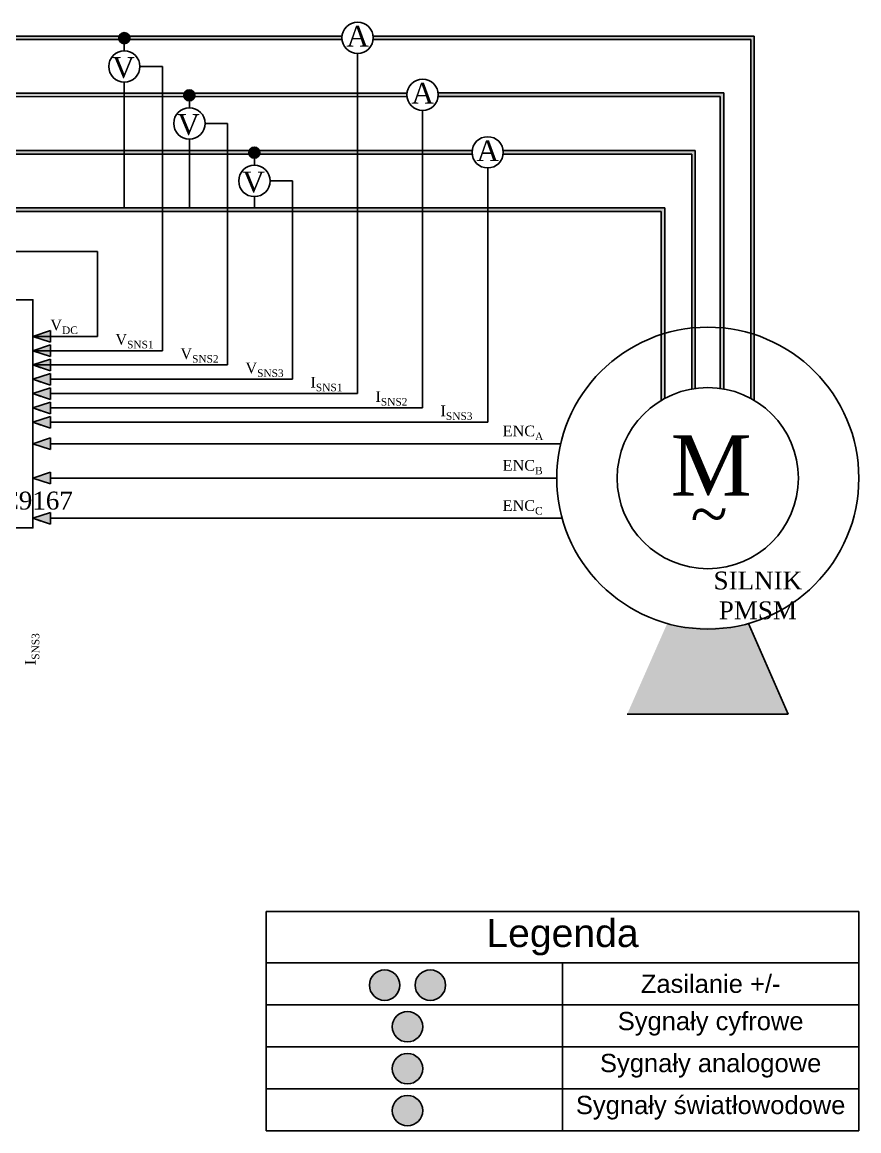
# Model space of a CAD drawing. Header units: millimetres. Extents: x 1609 to 5687, y 467 to 3576.
# Drawn here: x 3350 to 5687, y 467 to 3565 of the extents above; entities that cross this region are included whole.
import ezdxf

# ---------------------------------------------------------------- set-up
doc = ezdxf.new("R2010")
doc.units = ezdxf.units.MM
doc.styles.get("Standard").update_dxf_attribs({"font": 'arial.ttf'})

# ---------------------------------------------------------------- blocks, each defined once
blk = doc.blocks.new('*T7')
at = {"color": 0, "linetype": 'ByBlock', "lineweight": -2, "transparency": 16777216}
for p, q in [((0, 0), (1655.5, 0)), ((0, 0), (0, -612.7)), ((1655.5, 0), (1655.5, -612.7)), ((0, -143.4), (1655.5, -143.4)), ((827.7, -143.4), (827.7, -612.7)), ((0, -260.7), (1655.5, -260.7)), ((0, -378), (1655.5, -378)), ((0, -495.3), (1655.5, -495.3)), ((0, -612.7), (1655.5, -612.7))]:
    blk.add_line(p, q, dxfattribs=at)
at = {"color": 0, "transparency": 16777216}
for s, insert, char_height, width, attachment_point in [('Legenda', (827.7, -71.7), 78.21, 1616.376, 5), ('Zasilanie +/-', (1241.6, -202), 51.034, 788.635, 5), ('Sygnały cyfrowe', (1241.6, -280.3), 51.034, 788.635, 2), ('Sygnały analogowe', (1241.6, -397.6), 51.034, 788.635, 2), ('Sygnały światłowodowe', (1241.6, -514.9), 51.034, 788.635, 2)]:
    blk.add_mtext(s, dxfattribs=dict(at, insert=insert, char_height=char_height, width=width, attachment_point=attachment_point))

msp = doc.modelspace()

# ---------------------------------------------------------------- hatches: boundary and pattern name
h = msp.add_hatch(color=256)
h.dxf.hatch_style = 1
h.paths.add_polyline_path([(3620, 3520.4, 1), (3651, 3520.4, 1)])
h = msp.add_hatch(color=256)
h.dxf.hatch_style = 1
h.paths.add_polyline_path([(2905, 3516.3), (3620.5, 3516.3, -0.067014), (3620, 3520.4, -0.097906), (3621.2, 3526.3), (2895, 3526.3), (2895, 3516.3), (2895, 2661.3), (2905, 2661.3)])
h.paths.add_polyline_path([(2990, 3356.3), (3635.5, 3356.6), (3635.5, 3366.6), (2980, 3366.3), (2980, 2661.3), (2990, 2661.3)])
h.paths.add_polyline_path([(3070, 3196.3), (3635.5, 3196.3), (3635.5, 3206.3), (3060, 3206.3), (3060, 2661.3), (3070, 2661.3)], flags=17)
h.paths.add_polyline_path([(3803, 3366.7), (3742.2, 3366.7), (3742.2, 3356.7), (3802.1, 3356.7, -0.060139), (3801.7, 3360.4, -0.1052)])
h.paths.add_polyline_path([(3742.2, 3366.7), (3635.5, 3366.6), (3635.5, 3356.6), (3742.2, 3356.7)])
h.paths.add_polyline_path([(3742.2, 3206.3), (3635.5, 3206.3), (3635.5, 3196.3), (3742.2, 3196.3)])
h.paths.add_polyline_path([(3817.2, 3206.3), (3742.2, 3206.3), (3742.2, 3196.3), (3817.2, 3196.3)])
h.paths.add_polyline_path([(3923.8, 3206.3), (3817.2, 3206.3), (3817.2, 3196.3), (3923.8, 3196.3)])
h.paths.add_polyline_path([(3984.5, 3206.3), (3923.8, 3206.3), (3923.8, 3196.3), (3983.9, 3196.3, -0.067014), (3983.3, 3200.4, -0.097906)])
h.paths.add_polyline_path([(4468.8, 3206.3), (4287.2, 3206.3), (4287.2, 3196.3), (4468.8, 3196.3)])
h.paths.add_polyline_path([(5395.4, 2692.2, 0.006205), (5385.4, 2695.3), (5385.4, 2513.7, -0.011361), (5395.4, 2508)])
h.paths.add_polyline_path([(5310.4, 2710.3, 0.005953), (5300.4, 2711.2), (5300.4, 2541.5, -0.010003), (5310.4, 2539.9)])
h.paths.add_polyline_path([(5230.4, 2711.2, 0.005953), (5220.4, 2710.3), (5220.4, 2539.9, -0.010003), (5230.4, 2541.5)])
edge = h.paths.add_edge_path()
edge.add_arc((4468.8, 3362.1), 43.7, 173.5068, 186.6395)
edge.add_line((4425.4, 3357), (4287.2, 3356.9))
edge.add_line((4287.2, 3356.9), (4287.2, 3366.9))
edge.add_line((4287.2, 3366.9), (4425.4, 3367))
edge = h.paths.add_edge_path()
edge.add_arc((4468.8, 3362.1), 43.7, 353.4238, 366.5565)
edge.add_line((4512.3, 3367.1), (4525.5, 3367.1))
edge.add_line((4525.5, 3367.1), (5310.4, 3367.1))
edge.add_line((5310.4, 3367.1), (5310.4, 2710.3))
edge.add_arc((5265.4, 2290.8), 421.9, 83.8768, 85.2411)
edge.add_line((5300.4, 2711.2), (5300.4, 3357.1))
edge.add_line((5300.4, 3357.1), (4525.5, 3357.1))
edge.add_line((4525.5, 3357.1), (4512.3, 3357.1))
edge = h.paths.add_edge_path()
edge.add_arc((4650.5, 3201.3), 43.7, 173.4337, 186.5663)
edge.add_line((4607.1, 3196.3), (4468.8, 3196.3))
edge.add_line((4468.8, 3196.3), (4468.8, 3206.3))
edge.add_line((4468.8, 3206.3), (4607.1, 3206.3))
edge = h.paths.add_edge_path()
edge.add_arc((4650.5, 3201.3), 43.7, 353.4337, 366.5663)
edge.add_line((4693.9, 3206.3), (5230.4, 3206.3))
edge.add_line((5230.4, 3206.3), (5230.4, 2711.2))
edge.add_arc((5265.4, 2290.8), 421.9, 94.7589, 96.1232)
edge.add_line((5220.4, 2710.3), (5220.4, 3196.3))
edge.add_line((5220.4, 3196.3), (4693.9, 3196.3))
edge = h.paths.add_edge_path()
edge.add_arc((4287.2, 3521.3), 43.7, 353.4337, 366.5663)
edge.add_line((4330.6, 3526.3), (5395.4, 3526.3))
edge.add_line((5395.4, 3526.3), (5395.4, 2692.2))
edge.add_arc((5265.4, 2290.8), 421.9, 72.0523, 73.4744)
edge.add_line((5385.4, 2695.3), (5385.4, 3516.3))
edge.add_line((5385.4, 3516.3), (4330.6, 3516.3))
h = msp.add_hatch(color=256)
h.dxf.hatch_style = 1
h.paths.add_polyline_path([(4287.2, 3366.9), (3831.3, 3366.7, -0.105452), (3832.7, 3360.4, -0.059888), (3832.2, 3356.7), (4287.2, 3356.9)])
h.paths.add_polyline_path([(4287.2, 3206.3), (4013.2, 3206.3, -0.097906), (4014.3, 3200.4, -0.067014), (4013.8, 3196.3), (4287.2, 3196.3)])
edge = h.paths.add_edge_path()
edge.add_arc((4287.2, 3521.3), 43.7, 173.4337, 186.5663)
edge.add_line((4243.7, 3516.3), (3650.5, 3516.3))
edge.add_arc((3635.5, 3520.4), 15.5, 344.6644, 360)
edge.add_arc((3635.5, 3520.4), 15.5, 0, 22.3672)
edge.add_line((3649.8, 3526.3), (4243.7, 3526.3))
h = msp.add_hatch(color=256)
h.dxf.hatch_style = 1
h.paths.add_polyline_path([(3801.7, 3360.4, 1), (3832.7, 3360.4, 1)])
h = msp.add_hatch(color=256)
h.dxf.hatch_style = 1
h.paths.add_polyline_path([(3983.3, 3200.4, 1), (4014.3, 3200.4, 1)])
h = msp.add_hatch(color=5)
h.dxf.hatch_style = 1
h.paths.add_polyline_path([(3155, 3036.3), (3145, 3036.3), (3145, 2661.3), (3155, 2661.3)])
h.paths.add_polyline_path([(3742.2, 3046.3), (3145, 3046.3), (3145, 3036.3), (3155, 3036.3), (3742.2, 3036.3)])
h.paths.add_polyline_path([(3923.8, 3046.3), (3742.2, 3046.3), (3742.2, 3036.3), (3923.8, 3036.3)])
h.paths.add_polyline_path([(4105.5, 3046.3), (3923.8, 3046.3), (3923.8, 3036.3), (4105.5, 3036.3)])
h.paths.add_polyline_path([(4650.5, 3046.3), (4468.8, 3046.3), (4468.8, 3036.3), (4650.5, 3036.3)])
h.paths.add_polyline_path([(4468.8, 3046.3), (4287.2, 3046.3), (4287.2, 3036.3), (4468.8, 3036.3)])
h.paths.add_polyline_path([(4287.2, 3046.3), (4105.5, 3046.3), (4105.5, 3036.3), (4287.2, 3036.3)])
h.paths.add_polyline_path([(5145.4, 3046.3), (4650.5, 3046.3), (4650.5, 3036.3), (5135.4, 3036.3), (5135.4, 2692.2, -0.006205), (5145.4, 2695.3)])
h.paths.add_polyline_path([(5145.4, 2695.3, 0.006205), (5135.4, 2692.2), (5135.4, 2508, -0.011361), (5145.4, 2513.7)])
at = {"true_color": 0xa953a0}
h = msp.add_hatch(color=215, dxfattribs=at)
h.dxf.hatch_style = 1
h.paths.add_polyline_path([(3380.2, 2687), (3428.8, 2670.8), (3428.8, 2687)])
h.paths.add_polyline_path([(3380.2, 2687), (3428.8, 2687), (3428.8, 2703.2)])
h = msp.add_hatch(color=215, dxfattribs=at)
h.dxf.hatch_style = 1
h.paths.add_polyline_path([(3380.2, 2647), (3428.8, 2630.8), (3428.8, 2647)])
h.paths.add_polyline_path([(3380.2, 2647), (3428.8, 2647), (3428.8, 2663.2)])
h = msp.add_hatch(color=215, dxfattribs=at)
h.dxf.hatch_style = 1
h.paths.add_polyline_path([(3380.2, 2607), (3428.8, 2590.8), (3428.8, 2607)])
h.paths.add_polyline_path([(3380.2, 2607), (3428.8, 2607), (3428.8, 2623.2)])
h = msp.add_hatch(color=215, dxfattribs=at)
h.dxf.hatch_style = 1
h.paths.add_polyline_path([(3380.2, 2567), (3428.8, 2550.8), (3428.8, 2567)])
h.paths.add_polyline_path([(3380.2, 2567), (3428.8, 2567), (3428.8, 2583.2)])
h = msp.add_hatch(color=215, dxfattribs=at)
h.dxf.hatch_style = 1
h.paths.add_polyline_path([(3380.2, 2527), (3428.8, 2510.8), (3428.8, 2527)])
h.paths.add_polyline_path([(3380.2, 2527), (3428.8, 2527), (3428.8, 2543.2)])
h = msp.add_hatch(color=215, dxfattribs=at)
h.dxf.hatch_style = 1
h.paths.add_polyline_path([(3380.2, 2487), (3428.8, 2470.8), (3428.8, 2487)])
h.paths.add_polyline_path([(3380.2, 2487), (3428.8, 2487), (3428.8, 2503.2)])
h = msp.add_hatch(color=215, dxfattribs=at)
h.dxf.hatch_style = 1
h.paths.add_polyline_path([(3380.2, 2447), (3428.8, 2430.8), (3428.8, 2447)])
h.paths.add_polyline_path([(3380.2, 2447), (3428.8, 2447), (3428.8, 2463.2)])
h = msp.add_hatch(color=4)
h.dxf.hatch_style = 1
h.paths.add_polyline_path([(3380.2, 2387), (3428.8, 2370.8), (3428.8, 2387)])
h.paths.add_polyline_path([(3380.2, 2387), (3428.8, 2387), (3428.8, 2403.2)])
h = msp.add_hatch(color=4)
h.dxf.hatch_style = 1
h.paths.add_polyline_path([(3380.2, 2290.8), (3428.8, 2274.6), (3428.8, 2290.8)])
h.paths.add_polyline_path([(3380.2, 2290.8), (3428.8, 2290.8), (3428.8, 2307)])
h = msp.add_hatch(color=4)
h.dxf.hatch_style = 1
h.paths.add_polyline_path([(3380.2, 2178.5), (3428.8, 2162.3), (3428.8, 2178.5)])
h.paths.add_polyline_path([(3380.2, 2178.5), (3428.8, 2178.5), (3428.8, 2194.6)])
h = msp.add_hatch(color=256)
h.dxf.hatch_style = 1
h.paths.add_polyline_path([(5378.9, 1884.5, -0.210631), (5152, 1884.5), (5040.4, 1631.4), (5265.4, 1631.4), (5490.4, 1631.4)])
h = msp.add_hatch(color=256)
h.dxf.hatch_style = 1
h.paths.add_polyline_path([(5378.9, 1884.5, -0.101889), (5152, 1884.5), (5040.4, 1631.4), (5265.4, 1631.4), (5490.4, 1631.4)])
h = msp.add_hatch(color=256)
h.dxf.hatch_style = 1
h.paths.add_polyline_path([(4405.3, 873.9, 1), (4320.2, 873.9, 1)])
h = msp.add_hatch(color=5)
h.dxf.hatch_style = 1
h.paths.add_polyline_path([(4447.8, 873.9, 1), (4532.8, 873.9, 1)])
h = msp.add_hatch(color=4)
h.dxf.hatch_style = 1
h.paths.add_polyline_path([(4469, 757.8, 1), (4384, 757.8, 1)])
h = msp.add_hatch(color=215, dxfattribs=at)
h.dxf.hatch_style = 1
h.paths.add_polyline_path([(4469, 640.5, 1), (4384, 640.5, 1)])
at = {"true_color": 0xf8d731}
h = msp.add_hatch(color=40, dxfattribs=at)
h.dxf.hatch_style = 1
h.paths.add_polyline_path([(4469, 523.2, 1), (4384, 523.2, 1)])

# ---------------------------------------------------------------- linework, layer by layer
for p, q in [((4243.7, 3526.3), (2895, 3526.3)), ((2905, 3516.3), (4243.7, 3516.3)), ((3635.5, 3485), (3635.5, 3516.3)), ((5395.4, 3526.3), (4330.6, 3526.3)), ((4330.6, 3516.3), (5385.4, 3516.3)), ((5385.4, 2513.7), (5385.4, 3516.3)), ((5395.4, 3526.3), (5395.4, 2508)), ((3635.5, 3397.6), (3635.5, 3046.3)), ((2980, 3366.3), (4425.4, 3367)), ((2990, 3356.3), (4425.4, 3357)), ((3817.2, 3325.8), (3817.2, 3356.3)), ((4512.3, 3367.1), (4525.5, 3367.1)), ((4512.3, 3357.1), (4525.5, 3357.1)), ((5310.4, 3367.1), (4525.5, 3367.1)), ((5300.4, 3357.1), (4525.5, 3357.1)), ((5300.4, 2541.5), (5300.4, 3357.1)), ((5310.4, 2539.9), (5310.4, 3367.1)), ((3817.2, 3238.3), (3817.2, 3046.3)), ((4607.1, 3206.3), (3060, 3206.3)), ((3070, 3196.3), (4607.1, 3196.3)), ((3998.8, 3165), (3998.8, 3196.3)), ((4706.9, 3206.3), (4693.9, 3206.3)), ((4693.9, 3196.3), (4706.9, 3196.3)), ((5230.4, 3206.3), (4706.9, 3206.3)), ((5220.4, 3196.3), (4706.9, 3196.3)), ((5220.4, 2539.9), (5220.4, 3196.3)), ((5230.4, 3206.3), (5230.4, 2541.5)), ((3998.8, 3077.6), (3998.8, 3046.3)), ((5490.4, 1631.4), (5378.9, 1884.5)), ((5265.4, 1631.4), (5040.4, 1631.4)), ((5265.4, 1631.4), (5490.4, 1631.4))]:
    msp.add_line(p, q)
at = {"color": 215, "true_color": 0xa953a0}
for p, q in [((4287.2, 2527), (4287.2, 3477.6)), ((3678.5, 3441.3), (3742.2, 3441.3)), ((3742.2, 3441.3), (3742.2, 2993.5)), ((4468.8, 2487), (4468.8, 3318.3)), ((3860.1, 3282.1), (3923.8, 3282.1)), ((3923.8, 3282.1), (3923.8, 2834.3)), ((4650.5, 2447), (4650.5, 3157.6)), ((4041.8, 3121.3), (4105.5, 3121.3)), ((4105.5, 3121.3), (4105.5, 2673.5)), ((3742.2, 2647), (3742.2, 2993.5)), ((3155, 2923.8), (3560.5, 2923.8)), ((3560.5, 2923.8), (3560.5, 2687)), ((3923.8, 2607), (3923.8, 2834.3)), ((3380.2, 2687), (3428.8, 2703.2)), ((3380.2, 2687), (3428.8, 2703.2)), ((3428.8, 2670.8), (3428.8, 2703.2)), ((3380.2, 2687), (3403.6, 2679.2)), ((3380.2, 2687), (3403.6, 2679.2)), ((3380.2, 2687), (3428.8, 2670.8)), ((3380.2, 2687), (3403.6, 2679.2)), ((3380.2, 2687), (3403.6, 2679.2)), ((3380.2, 2687), (3428.8, 2670.8)), ((3380.2, 2687), (3560.5, 2687)), ((4105.5, 2567), (4105.5, 2673.5)), ((3380.2, 2647), (3428.8, 2663.2)), ((3380.2, 2647), (3428.8, 2663.2)), ((3380.2, 2647), (3403.6, 2639.2)), ((3380.2, 2647), (3403.6, 2639.2)), ((3380.2, 2647), (3428.8, 2630.8)), ((3380.2, 2647), (3403.6, 2639.2)), ((3380.2, 2647), (3403.6, 2639.2)), ((3380.2, 2647), (3428.8, 2630.8)), ((3380.2, 2647), (3742.2, 2647)), ((3428.8, 2630.8), (3428.8, 2663.2)), ((3380.2, 2607), (3428.8, 2623.2)), ((3380.2, 2607), (3428.8, 2623.2)), ((3380.2, 2607), (3403.6, 2599.2)), ((3380.2, 2607), (3403.6, 2599.2)), ((3380.2, 2607), (3428.8, 2590.8)), ((3380.2, 2607), (3403.6, 2599.2)), ((3380.2, 2607), (3403.6, 2599.2)), ((3380.2, 2607), (3428.8, 2590.8)), ((3380.2, 2607), (3923.8, 2607)), ((3428.8, 2590.8), (3428.8, 2623.2)), ((3380.2, 2567), (3428.8, 2583.2)), ((3380.2, 2567), (3428.8, 2583.2)), ((3428.8, 2550.8), (3428.8, 2583.2)), ((3380.2, 2567), (3403.6, 2559.2)), ((3380.2, 2567), (3403.6, 2559.2)), ((3380.2, 2567), (3428.8, 2550.8)), ((3380.2, 2567), (3403.6, 2559.2)), ((3380.2, 2567), (3403.6, 2559.2)), ((3380.2, 2567), (3428.8, 2550.8)), ((3380.2, 2527), (3428.8, 2543.2)), ((3380.2, 2527), (3428.8, 2543.2)), ((3428.8, 2567), (4105.5, 2567)), ((3428.8, 2510.8), (3428.8, 2543.2)), ((3380.2, 2527), (3403.6, 2519.2)), ((3380.2, 2527), (3403.6, 2519.2)), ((3380.2, 2527), (3428.8, 2510.8)), ((3380.2, 2527), (3403.6, 2519.2)), ((3380.2, 2527), (3403.6, 2519.2)), ((3380.2, 2527), (3428.8, 2510.8)), ((3428.8, 2527), (4287.2, 2527)), ((3380.2, 2487), (3428.8, 2503.2)), ((3380.2, 2487), (3428.8, 2503.2)), ((3380.2, 2487), (3403.6, 2479.2)), ((3380.2, 2487), (3403.6, 2479.2)), ((3380.2, 2487), (3428.8, 2470.8)), ((3380.2, 2487), (3403.6, 2479.2)), ((3380.2, 2487), (3403.6, 2479.2)), ((3380.2, 2487), (3428.8, 2470.8)), ((3428.8, 2470.8), (3428.8, 2503.2)), ((3428.8, 2487), (4468.8, 2487)), ((3380.2, 2447), (3428.8, 2463.2)), ((3380.2, 2447), (3428.8, 2463.2)), ((3428.8, 2430.8), (3428.8, 2463.2)), ((3380.2, 2447), (3403.6, 2439.2)), ((3380.2, 2447), (3403.6, 2439.2)), ((3380.2, 2447), (3428.8, 2430.8)), ((3380.2, 2447), (3403.6, 2439.2)), ((3380.2, 2447), (3403.6, 2439.2)), ((3380.2, 2447), (3428.8, 2430.8)), ((3428.8, 2447), (4650.5, 2447))]:
    msp.add_line(p, q, dxfattribs=at)
at = {"color": 5}
for p, q in [((5145.4, 3046.3), (3145, 3046.3)), ((3155, 3036.3), (5135.4, 3036.3)), ((5135.4, 2508), (5135.4, 3036.3)), ((5145.4, 3046.3), (5145.4, 2513.7))]:
    msp.add_line(p, q, dxfattribs=at)
at = {"color": 4}
for p, q in [((3380.2, 2387), (3428.8, 2403.2)), ((3380.2, 2387), (3428.8, 2403.2)), ((3380.2, 2387), (3403.6, 2379.2)), ((3380.2, 2387), (3403.6, 2379.2)), ((3380.2, 2387), (3428.8, 2370.8)), ((3380.2, 2387), (3403.6, 2379.2)), ((3380.2, 2387), (3403.6, 2379.2)), ((3380.2, 2387), (3428.8, 2370.8)), ((3428.8, 2370.8), (3428.8, 2403.2)), ((3428.8, 2387), (4854.7, 2387)), ((3380.2, 2290.8), (3428.8, 2307)), ((3380.2, 2290.8), (3428.8, 2307)), ((3428.8, 2274.6), (3428.8, 2307)), ((3380.2, 2290.8), (3403.6, 2283.1)), ((3380.2, 2290.8), (3403.6, 2283.1)), ((3380.2, 2290.8), (3428.8, 2274.6)), ((3380.2, 2290.8), (3403.6, 2283.1)), ((3380.2, 2290.8), (3403.6, 2283.1)), ((3380.2, 2290.8), (3428.8, 2274.6)), ((3428.8, 2290.8), (4843.6, 2290.8)), ((3380.2, 2178.5), (3428.8, 2194.6)), ((3380.2, 2178.5), (3428.8, 2194.6)), ((3380.2, 2178.5), (3403.6, 2170.7)), ((3380.2, 2178.5), (3403.6, 2170.7)), ((3380.2, 2178.5), (3428.8, 2162.3)), ((3380.2, 2178.5), (3403.6, 2170.7)), ((3380.2, 2178.5), (3403.6, 2170.7)), ((3380.2, 2178.5), (3428.8, 2162.3)), ((3428.8, 2162.3), (3428.8, 2194.6)), ((3428.8, 2178.5), (4858.8, 2178.5))]:
    msp.add_line(p, q, dxfattribs=at)
msp.add_lwpolyline([(3155, 2789.2), (3380.2, 2789.2), (3380.2, 2151.7), (2009.2, 2151.7), (2009.2, 2789.2), (2895, 2789.2)])
for centre, radius in [((4287.2, 3521.3), 43.7), ((3635.5, 3520.4), 15.5), ((3635.5, 3441.3), 43.7), ((4468.8, 3362.1), 43.7), ((3817.2, 3360.4), 15.5), ((3817.2, 3282.1), 43.7), ((4650.5, 3201.3), 43.7), ((3998.8, 3200.4), 15.5), ((3998.8, 3121.3), 43.7), ((5265.4, 2290.8), 421.9), ((5265.4, 2290.8), 253.1), ((4362.7, 873.9), 42.5)]:
    msp.add_circle(centre, radius)
at = {"color": 5}
msp.add_circle((4490.3, 873.9), 42.5, dxfattribs=at)
at = {"color": 4}
msp.add_circle((4426.5, 757.8), 42.5, dxfattribs=at)
at = {"color": 215, "true_color": 0xa953a0}
msp.add_circle((4426.5, 640.5), 42.5, dxfattribs=at)
at = {"color": 40, "true_color": 0xf8d731}
msp.add_circle((4426.5, 523.2), 42.5, dxfattribs=at)

# ---------------------------------------------------------------- block references
msp.add_blockref('*T7', (4031.8, 1079.4))

# ---------------------------------------------------------------- texts
for s, insert, char_height, attachment_point in [('{\\fTimes New Roman|b0|i0|c238|p18;A}', (4319, 3554.7), 57.86, 3), ('{\\fTimes New Roman|b0|i0|c238|p18;V}', (3664.7, 3467.3), 57.86, 3), ('{\\fTimes New Roman|b0|i0|c238|p18;A}', (4500.6, 3395.5), 57.86, 3), ('{\\fTimes New Roman|b0|i0|c238|p18;V}', (3846.4, 3308), 57.86, 3), ('{\\fTimes New Roman|b0|i0|c238|p18;A}', (4682.3, 3234.7), 57.86, 3), ('{\\fTimes New Roman|b0|i0|c238|p18;V}', (4028.1, 3147.3), 57.86, 3), ('\\A1;{\\fTimes New Roman|b0|i0|c238|p18;\\C215;\\c10507177;V\\H0.7x;\\S^ DC;}', (3428.8, 2733.8), 30, 1), ('\\A1;{\\fTimes New Roman|b0|i0|c238|p18;\\C215;\\c10507177;V\\H0.7x;\\S^ SNS1;}', (3610.5, 2693.8), 30, 1), ('\\A1;{\\fTimes New Roman|b0|i0|c238|p18;\\C215;\\c10507177;V\\H0.7x;\\S^ SNS2;}', (3792.1, 2653.8), 30, 1), ('\\A1;{\\fTimes New Roman|b0|i0|c238|p18;\\C215;\\c10507177;V\\H0.7x;\\S^ SNS3;}', (3973.8, 2613.8), 30, 1), ('\\A1;{\\fTimes New Roman|b0|i0|c238|p18;\\C215;\\c10507177;I\\H0.7x;\\S^ SNS1;}', (4155.5, 2573.8), 30, 1), ('\\A1;{\\fTimes New Roman|b0|i0|c238|p18;\\C215;\\c10507177;I\\H0.7x;\\S^ SNS2;}', (4337.1, 2533.8), 30, 1), ('\\A1;{\\fTimes New Roman|b0|i0|c238|p18;\\C215;\\c10507177;I\\H0.7x;\\S^ SNS3;}', (4518.8, 2493.8), 30, 1), ('\\A1;{\\fTimes New Roman|b0|i0|c238|p18;\\C4;ENC\\H0.7x;\\S^ A;}', (4692.3, 2437.6), 30, 1), ('{\\fTimes New Roman|b0|i0|c238|p18;M}', (5161.5, 2410.6), 168.75, 1), ('\\A1;{\\fTimes New Roman|b0|i0|c238|p18;\\C4;ENC\\H0.7x;\\S^ B;}', (4692.3, 2341.5), 30, 1), ('\\pxqc;{\\fTimes New Roman|b0|i0|c238|p18;EPC9167}', (3202.2, 2253.1), 50, 1), ('\\A1;{\\fTimes New Roman|b0|i0|c238|p18;\\C4;ENC\\H0.7x;\\S^ C;}', (4692.3, 2229.1), 30, 1), ('{\\fTimes New Roman|b0|i0|c238|p18;~}', (5217.2, 2252.9), 126.562, 1), ('\\pxqc;{\\fTimes New Roman|b0|i0|c238|p18;SILNIK ^JPMSM}', (5272.1, 2029.7), 50, 1)]:
    msp.add_mtext(s, dxfattribs=dict(insert=insert, char_height=char_height, attachment_point=attachment_point))
at = {"insert": (3357.6, 1768.2), "char_height": 30, "attachment_point": 1, "rotation": 90}
msp.add_mtext('\\A1;{\\fTimes New Roman|b0|i0|c238|p18;\\C215;\\c10507177;I\\H0.7x;\\S^ SNS3;}', dxfattribs=at)

doc.saveas('drawing.dxf')
